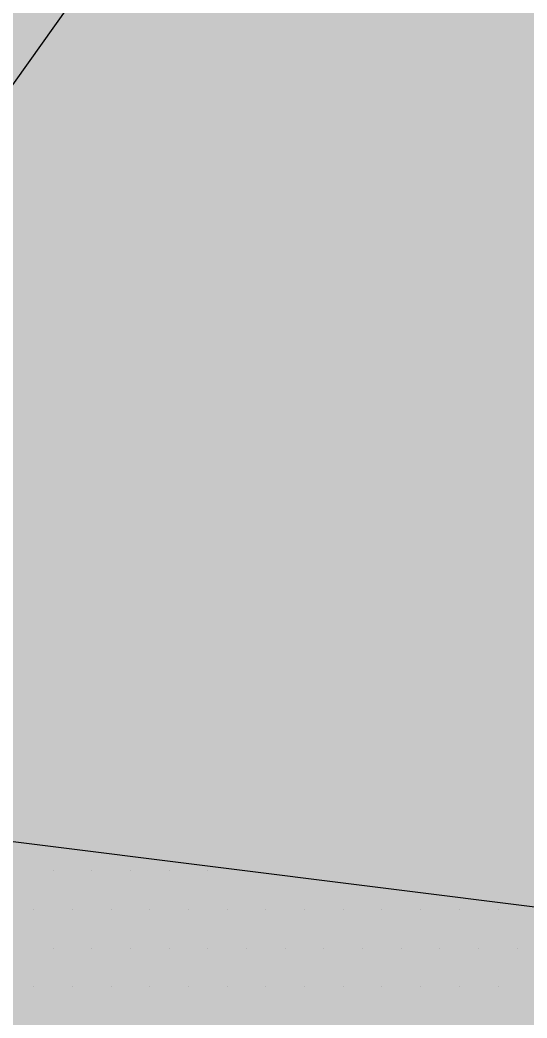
# Paper-space layout 'Layout1' of a CAD drawing. Extents: x -43 to 2298, y -18 to 768.
# Drawn here: x 148.844 to 149.565, y 262.311 to 263.732 of the extents above; entities that cross this region are included whole.
import ezdxf

# ---------------------------------------------------------------- set-up
doc = ezdxf.new("R2010")
doc.units = 0
doc.header["$LTSCALE"] = 2
doc.linetypes.add('CACHEX2', pattern=[0.75, 0.5, -0.25])
doc.layers.add('CARTOUCHE', color=7, linetype='Continuous')
doc.layers.add('LOGO', color=7, linetype='Continuous')

# ---------------------------------------------------------------- blocks, each defined once
blk = doc.blocks.new('A$C715108E3')
at = {"layer": 'LOGO', "color": 131}
for p, q in [((4.8413, -12.5053), (4.8413, -12.5053)), ((4.9329, -12.5053), (4.9329, -12.5053)), ((5.0242, -12.5053), (5.0242, -12.5053)), ((5.1164, -12.5053), (5.1164, -12.5053)), ((5.208, -12.5053), (5.208, -12.5053)), ((4.7952, -12.5977), (4.7952, -12.5977)), ((4.8868, -12.5977), (4.8868, -12.5977)), ((4.9788, -12.5977), (4.9788, -12.5977)), ((5.0705, -12.5977), (5.0705, -12.5977)), ((5.1621, -12.5977), (5.1621, -12.5977)), ((5.2538, -12.5977), (5.2538, -12.5977)), ((5.3458, -12.5977), (5.3458, -12.5977)), ((5.437, -12.5977), (5.437, -12.5977)), ((5.5291, -12.5977), (5.5291, -12.5977)), ((5.6209, -12.5977), (5.6209, -12.5977)), ((5.7127, -12.5977), (5.7127, -12.5977)), ((5.8042, -12.5977), (5.8042, -12.5977)), ((5.896, -12.5977), (5.896, -12.5977)), ((4.8413, -12.6892), (4.8413, -12.6892)), ((4.9329, -12.6892), (4.9329, -12.6892)), ((5.0242, -12.6892), (5.0242, -12.6892)), ((5.1164, -12.6892), (5.1164, -12.6892)), ((5.208, -12.6892), (5.208, -12.6892)), ((5.2993, -12.6892), (5.2993, -12.6892)), ((5.3913, -12.6892), (5.3913, -12.6892)), ((5.4833, -12.6892), (5.4833, -12.6892)), ((5.5744, -12.6892), (5.5744, -12.6892)), ((5.6663, -12.6892), (5.6663, -12.6892)), ((5.7583, -12.6892), (5.7583, -12.6892)), ((5.8503, -12.6892), (5.8503, -12.6892)), ((5.9417, -12.6892), (5.9417, -12.6892)), ((4.7952, -12.7805), (4.7952, -12.7805)), ((4.8868, -12.7805), (4.8868, -12.7805)), ((4.9788, -12.7805), (4.9788, -12.7805)), ((5.0705, -12.7805), (5.0705, -12.7805)), ((5.1621, -12.7805), (5.1621, -12.7805)), ((5.2538, -12.7805), (5.2538, -12.7805)), ((5.3458, -12.7805), (5.3458, -12.7805)), ((5.437, -12.7805), (5.437, -12.7805)), ((5.5291, -12.7805), (5.5291, -12.7805)), ((5.6209, -12.7805), (5.6209, -12.7805)), ((5.7127, -12.7805), (5.7127, -12.7805)), ((5.8042, -12.7805), (5.8042, -12.7805)), ((5.896, -12.7805), (5.896, -12.7805))]:
    blk.add_line(p, q, dxfattribs=at)
blk.add_lwpolyline([(-0.4061, -17.3082), (1.2857, -17.5115), (0.9202, -16.4826), (-0.461, -13.5406), (1.4536, -13.7453), (4.032, -19.4344), (5.206, -17.903), (3.3935, -13.9486), (6.3293, -14.2803), (6.4311, -12.6478), (3.5725, -12.29), (6.1505, -8.6671), (5.6155, -6.8715), (1.6586, -12.1279), (-1.9407, -12.0256)], dxfattribs=at)
blk = doc.blocks.new('A$C581E6685')
at = {"layer": 'LOGO', "color": 32, "linetype": 'CACHEX2', "ltscale": 1.5}
blk.add_ellipse((-38.0538, 23.8138), major_axis=(-19.0311, -3.534), ratio=0.590567, dxfattribs=at)
at = {"layer": 'LOGO', "color": 32}
blk.add_ellipse((-37.6144, 23.8499), major_axis=(-13.5768, -4.2839), ratio=0.791971, dxfattribs=at)
at = {"layer": 'CARTOUCHE'}
blk.add_blockref('A$C715108E3', (-31.6739, 36.3189), dxfattribs=at)

psp = doc.layouts.get("Layout1")

# ---------------------------------------------------------------- hatches: boundary and pattern name
at = {"layer": 'CARTOUCHE', "true_color": 0xffffff}
h = psp.add_hatch(color=7, dxfattribs=at)
h.dxf.hatch_style = 1
edge = h.paths.add_edge_path()
edge.add_spline(control_points=[(127.7197, 272.4748), (127.7197, 261.5837), (127.7197, 250.6925), (127.7197, 246.8525), (131.5597, 246.8525), (177.0989, 246.8525), (222.6382, 246.8525), (226.4782, 246.8525), (226.4782, 250.6925), (226.4782, 261.5837), (226.4782, 272.4748), (226.4782, 276.3148), (222.6382, 276.3148), (177.0989, 276.3148), (131.5597, 276.3148), (127.7197, 276.3148), (127.7197, 272.4748)], knot_values=[0, 0, 0, 1, 1, 2.570796, 2.570796, 3.570796, 3.570796, 5.141593, 5.141593, 6.141593, 6.141593, 7.712389, 7.712389, 8.712389, 8.712389, 10.283185, 10.283185, 10.283185], weights=[1, 1, 1, 0.707107, 1, 1, 1, 0.707107, 1, 1, 1, 0.707107, 1, 1, 1, 0.707107, 1], degree=2, periodic=0)

# ---------------------------------------------------------------- linework, layer by layer
at = {"layer": 'CARTOUCHE'}
psp.add_rational_spline([(127.7197, 272.4748), (127.7197, 261.5837), (127.7197, 250.6925), (127.7197, 246.8525), (131.5597, 246.8525), (177.0989, 246.8525), (222.6382, 246.8525), (226.4782, 246.8525), (226.4782, 250.6925), (226.4782, 261.5837), (226.4782, 272.4748), (226.4782, 276.3148), (222.6382, 276.3148), (177.0989, 276.3148), (131.5597, 276.3148), (127.7197, 276.3148), (127.7197, 272.4748)], [1, 1, 1, 0.707106781187, 1, 1, 1, 0.707106781187, 1, 1, 1, 0.707106781187, 1, 1, 1, 0.707106781187, 1], degree=2, knots=[0, 0, 0, 1, 1, 2.570796, 2.570796, 3.570796, 3.570796, 5.141593, 5.141593, 6.141593, 6.141593, 7.712389, 7.712389, 8.712389, 8.712389, 10.283185, 10.283185, 10.283185], dxfattribs=at)

# ---------------------------------------------------------------- block references
at = {"layer": 'CARTOUCHE', "xscale": 0.6, "yscale": 0.6, "zscale": 0.6}
psp.add_blockref('A$C581E6685', (164.9904, 248.2331), dxfattribs=at)

doc.saveas('drawing.dxf')
